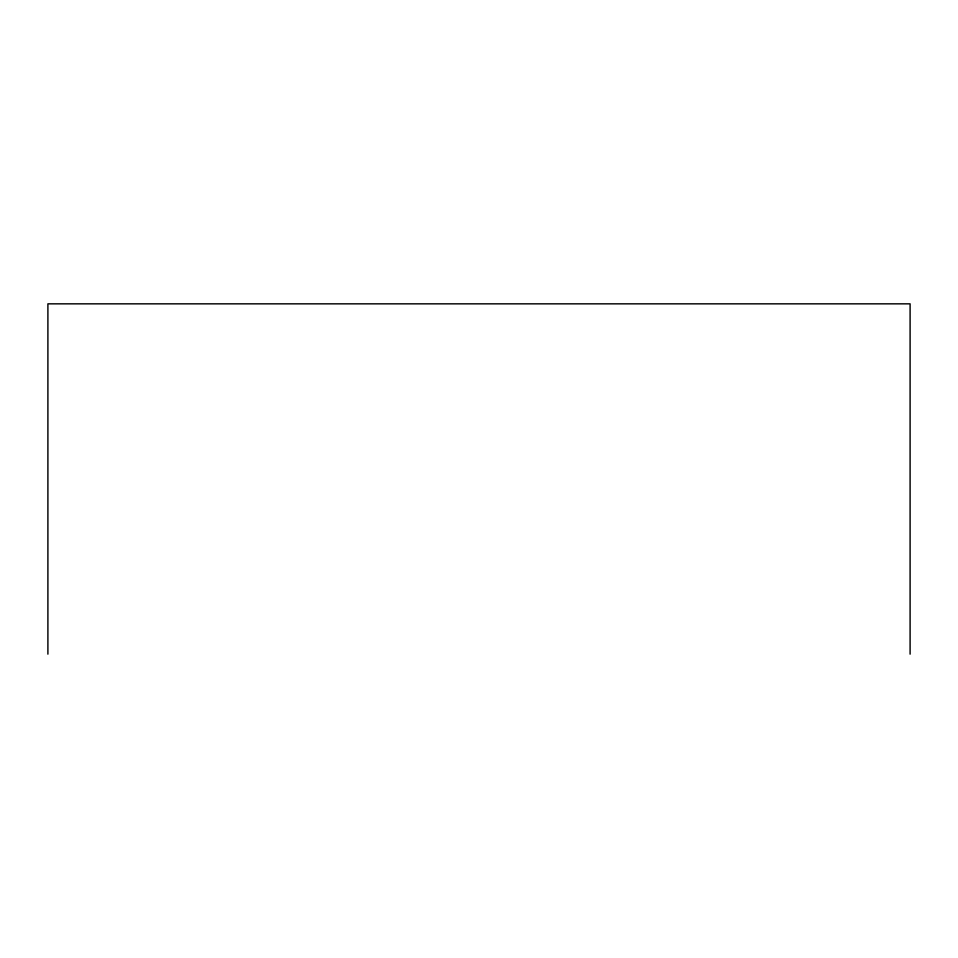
<?xml version="1.0" encoding="UTF-8"?>
<svg xmlns="http://www.w3.org/2000/svg" width="958" height="958" viewBox="0 0 958 958"><rect width="100%" height="100%" fill="white"/><g stroke="black" fill="none" stroke-linecap="round" stroke-linejoin="round"><path stroke-width="1.44" d="M910.1 654.158L910.1 303.842L47.9 303.842L47.9 654.158"/></g></svg>
